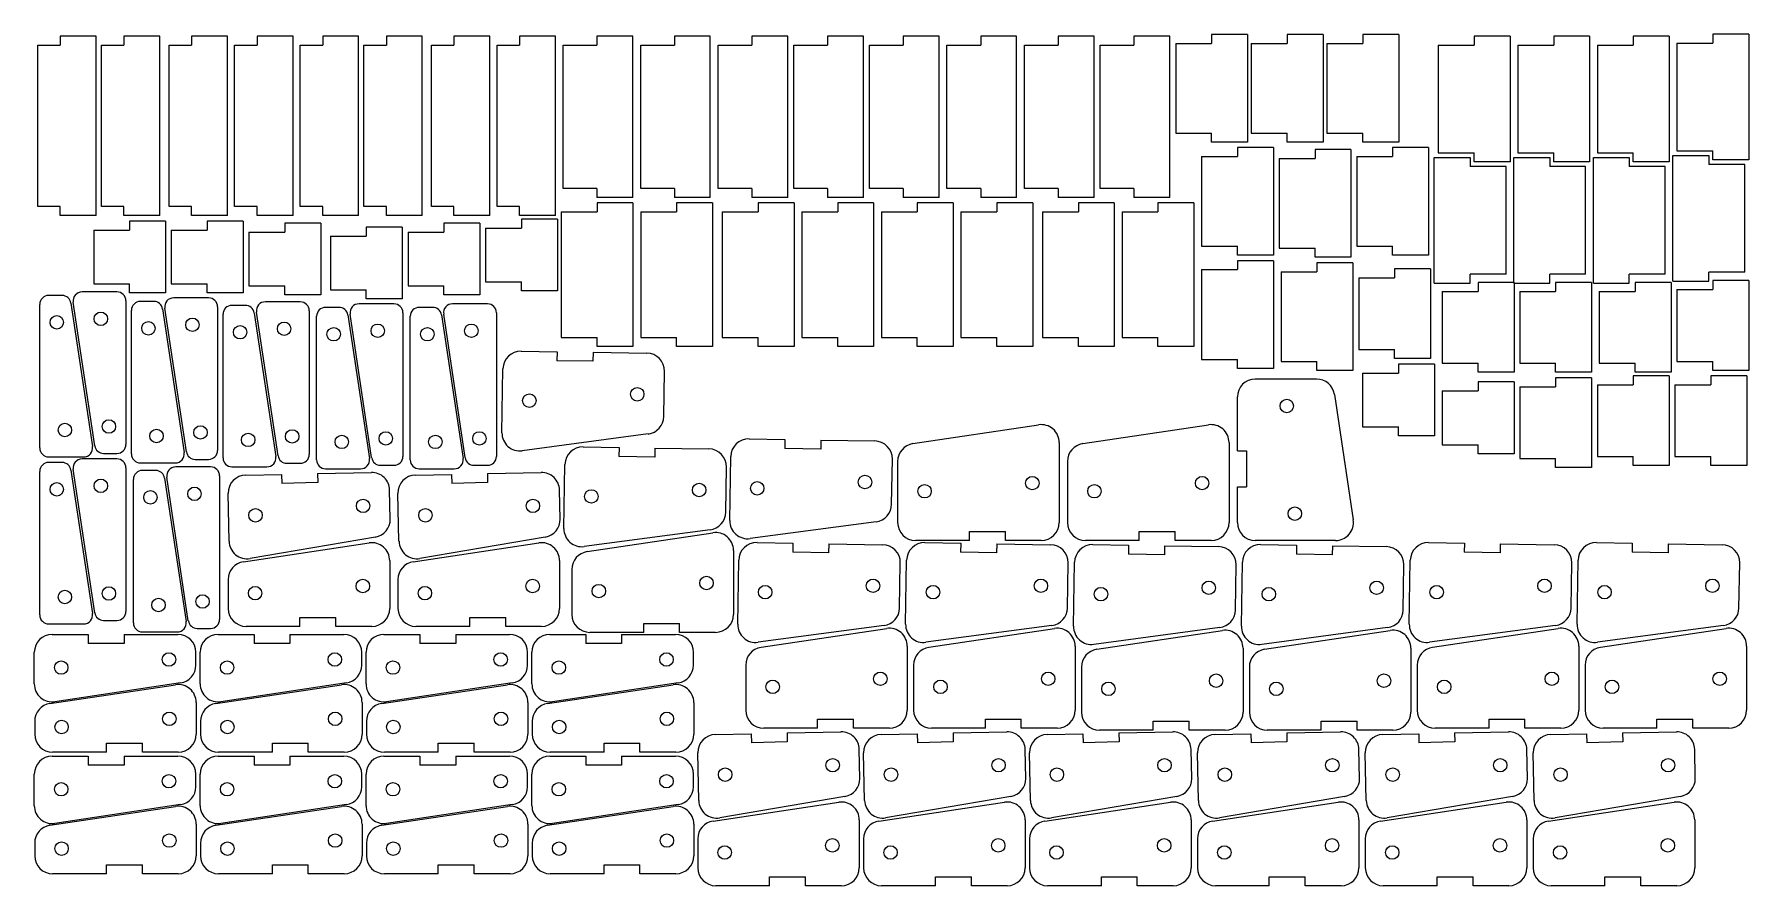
# Model space of a CAD drawing. Header units: inches. Extents: x 0.1 to 23.9, y 0.1 to 11.9.
import ezdxf

# ---------------------------------------------------------------- set-up
doc = ezdxf.new("R2010")
doc.units = ezdxf.units.IN
doc.header["$MEASUREMENT"] = 0

msp = doc.modelspace()

# ---------------------------------------------------------------- linework, layer by layer
at = {"color": 7, "linetype": 'Continuous', "lineweight": 15}
for p, q in [((0.12, 11.781), (0.433, 11.781)), ((0.12, 9.531), (0.12, 11.781)), ((0.933, 11.906), (0.433, 11.906)), ((0.433, 11.906), (0.433, 11.781)), ((0.933, 9.406), (0.933, 11.906)), ((1.006, 11.781), (1.319, 11.781)), ((1.006, 9.531), (1.006, 11.781)), ((1.819, 11.906), (1.319, 11.906)), ((1.319, 11.906), (1.319, 11.781)), ((1.819, 9.406), (1.819, 11.906)), ((1.948, 11.781), (2.261, 11.781)), ((1.948, 9.531), (1.948, 11.781)), ((2.761, 11.906), (2.261, 11.906)), ((2.261, 11.906), (2.261, 11.781)), ((2.761, 9.406), (2.761, 11.906)), ((2.862, 11.781), (3.175, 11.781)), ((2.862, 9.531), (2.862, 11.781)), ((3.675, 11.906), (3.175, 11.906)), ((3.175, 11.906), (3.175, 11.781)), ((3.675, 9.406), (3.675, 11.906)), ((3.776, 11.781), (4.089, 11.781)), ((3.776, 9.531), (3.776, 11.781)), ((4.589, 11.906), (4.089, 11.906)), ((4.089, 11.906), (4.089, 11.781)), ((4.589, 9.406), (4.589, 11.906)), ((4.663, 11.781), (4.975, 11.781)), ((4.663, 9.531), (4.663, 11.781)), ((5.475, 11.906), (4.975, 11.906)), ((4.975, 11.906), (4.975, 11.781)), ((5.475, 9.406), (5.475, 11.906)), ((5.604, 11.781), (5.917, 11.781)), ((5.604, 9.531), (5.604, 11.781)), ((6.417, 11.906), (5.917, 11.906)), ((5.917, 11.906), (5.917, 11.781)), ((6.417, 9.406), (6.417, 11.906)), ((6.519, 11.781), (6.831, 11.781)), ((6.519, 9.531), (6.519, 11.781)), ((7.331, 11.906), (6.831, 11.906)), ((6.831, 11.906), (6.831, 11.781)), ((7.331, 9.406), (7.331, 11.906)), ((7.437, 11.782), (7.906, 11.782)), ((7.437, 9.782), (7.437, 11.782)), ((8.406, 11.907), (7.906, 11.907)), ((7.906, 11.907), (7.906, 11.782)), ((8.406, 9.657), (8.406, 11.907)), ((8.517, 11.782), (8.986, 11.782)), ((8.517, 9.782), (8.517, 11.782)), ((9.486, 11.907), (8.986, 11.907)), ((8.986, 11.907), (8.986, 11.782)), ((9.486, 9.657), (9.486, 11.907)), ((9.598, 11.782), (10.066, 11.782)), ((9.598, 9.782), (9.598, 11.782)), ((10.566, 11.907), (10.066, 11.907)), ((10.066, 11.907), (10.066, 11.782)), ((10.566, 9.657), (10.566, 11.907)), ((10.65, 11.782), (11.119, 11.782)), ((10.65, 9.782), (10.65, 11.782)), ((11.619, 11.907), (11.119, 11.907)), ((11.119, 11.907), (11.119, 11.782)), ((11.619, 9.657), (11.619, 11.907)), ((11.703, 11.782), (12.172, 11.782)), ((11.703, 9.782), (11.703, 11.782)), ((12.672, 11.907), (12.172, 11.907)), ((12.172, 11.907), (12.172, 11.782)), ((12.672, 9.657), (12.672, 11.907)), ((12.783, 11.782), (13.252, 11.782)), ((12.783, 9.782), (12.783, 11.782)), ((13.752, 11.907), (13.252, 11.907)), ((13.252, 11.907), (13.252, 11.782)), ((13.752, 9.657), (13.752, 11.907)), ((13.863, 11.782), (14.332, 11.782)), ((13.863, 9.782), (13.863, 11.782)), ((14.832, 11.907), (14.332, 11.907)), ((14.332, 11.907), (14.332, 11.782)), ((14.832, 9.657), (14.832, 11.907)), ((14.916, 11.782), (15.385, 11.782)), ((14.916, 9.782), (14.916, 11.782)), ((15.885, 11.907), (15.385, 11.907)), ((15.385, 11.907), (15.385, 11.782)), ((15.885, 9.657), (15.885, 11.907)), ((15.968, 11.806), (16.468, 11.806)), ((15.968, 11.806), (15.968, 10.556)), ((16.968, 11.931), (16.468, 11.931)), ((16.468, 11.931), (16.468, 11.806)), ((16.968, 11.931), (16.968, 10.431)), ((17.021, 11.806), (17.521, 11.806)), ((17.021, 11.806), (17.021, 10.556)), ((18.021, 11.931), (17.521, 11.931)), ((17.521, 11.931), (17.521, 11.806)), ((18.021, 11.931), (18.021, 10.431)), ((18.074, 11.806), (18.574, 11.806)), ((18.074, 11.806), (18.074, 10.556)), ((19.074, 11.931), (18.574, 11.931)), ((18.574, 11.931), (18.574, 11.806)), ((19.074, 11.931), (19.074, 10.431)), ((19.625, 11.78), (20.125, 11.78)), ((19.625, 11.78), (19.625, 10.28)), ((20.625, 11.905), (20.125, 11.905)), ((20.125, 11.905), (20.125, 11.78)), ((20.625, 11.905), (20.625, 10.155)), ((20.733, 11.78), (21.233, 11.78)), ((20.733, 11.78), (20.733, 10.28)), ((21.733, 11.905), (21.233, 11.905)), ((21.233, 11.905), (21.233, 11.78)), ((21.733, 11.905), (21.733, 10.155)), ((21.841, 11.78), (22.341, 11.78)), ((21.841, 11.78), (21.841, 10.28)), ((22.841, 11.905), (22.341, 11.905)), ((22.341, 11.905), (22.341, 11.78)), ((22.841, 11.905), (22.841, 10.155)), ((22.949, 11.807), (23.449, 11.807)), ((22.949, 11.807), (22.949, 10.307)), ((23.949, 11.932), (23.449, 11.932)), ((23.449, 11.932), (23.449, 11.807)), ((23.949, 11.932), (23.949, 10.182)), ((15.968, 10.556), (16.468, 10.556)), ((16.468, 10.431), (16.468, 10.556)), ((17.021, 10.556), (17.521, 10.556)), ((17.521, 10.431), (17.521, 10.556)), ((18.074, 10.556), (18.574, 10.556)), ((18.574, 10.431), (18.574, 10.556)), ((16.968, 10.431), (16.468, 10.431)), ((17.329, 10.355), (16.829, 10.355)), ((16.829, 10.355), (16.829, 10.23)), ((17.329, 10.355), (17.329, 8.855)), ((18.021, 10.431), (17.521, 10.431)), ((18.409, 10.327), (17.909, 10.327)), ((17.909, 10.327), (17.909, 10.202)), ((18.409, 10.327), (18.409, 8.827)), ((19.074, 10.431), (18.574, 10.431)), ((19.489, 10.355), (18.989, 10.355)), ((18.989, 10.355), (18.989, 10.23)), ((19.489, 10.355), (19.489, 8.855)), ((19.625, 10.28), (20.125, 10.28)), ((20.125, 10.155), (20.125, 10.28)), ((20.733, 10.28), (21.233, 10.28)), ((21.233, 10.155), (21.233, 10.28)), ((21.841, 10.28), (22.341, 10.28)), ((22.341, 10.155), (22.341, 10.28)), ((22.949, 10.307), (23.449, 10.307)), ((23.449, 10.182), (23.449, 10.307)), ((16.329, 10.23), (16.829, 10.23)), ((16.329, 10.23), (16.329, 8.98)), ((17.409, 10.202), (17.909, 10.202)), ((17.409, 10.202), (17.409, 8.952)), ((18.489, 10.23), (18.989, 10.23)), ((18.489, 10.23), (18.489, 8.98)), ((19.569, 10.217), (20.069, 10.217)), ((19.569, 8.467), (19.569, 10.217)), ((20.069, 10.217), (20.069, 10.092)), ((20.569, 10.092), (20.069, 10.092)), ((20.625, 10.155), (20.125, 10.155)), ((20.569, 8.592), (20.569, 10.092)), ((20.677, 10.217), (21.177, 10.217)), ((20.677, 8.467), (20.677, 10.217)), ((21.177, 10.217), (21.177, 10.092)), ((21.677, 10.092), (21.177, 10.092)), ((21.733, 10.155), (21.233, 10.155)), ((21.677, 8.592), (21.677, 10.092)), ((21.785, 10.217), (22.285, 10.217)), ((21.785, 8.467), (21.785, 10.217)), ((22.285, 10.217), (22.285, 10.092)), ((22.785, 10.092), (22.285, 10.092)), ((22.841, 10.155), (22.341, 10.155)), ((22.785, 8.592), (22.785, 10.092)), ((22.893, 10.245), (23.393, 10.245)), ((22.893, 8.495), (22.893, 10.245)), ((23.393, 10.245), (23.393, 10.12)), ((23.893, 10.12), (23.393, 10.12)), ((23.949, 10.182), (23.449, 10.182)), ((23.893, 8.62), (23.893, 10.12)), ((7.906, 9.782), (7.437, 9.782)), ((7.906, 9.782), (7.906, 9.657)), ((8.406, 9.657), (7.906, 9.657)), ((8.409, 9.582), (7.909, 9.582)), ((7.909, 9.582), (7.909, 9.457)), ((8.409, 9.582), (8.409, 7.582)), ((8.986, 9.782), (8.517, 9.782)), ((8.986, 9.782), (8.986, 9.657)), ((9.486, 9.657), (8.986, 9.657)), ((9.517, 9.582), (9.017, 9.582)), ((9.017, 9.582), (9.017, 9.457)), ((9.517, 9.582), (9.517, 7.582)), ((10.066, 9.782), (9.598, 9.782)), ((10.066, 9.782), (10.066, 9.657)), ((10.566, 9.657), (10.066, 9.657)), ((10.653, 9.582), (10.153, 9.582)), ((10.153, 9.582), (10.153, 9.457)), ((11.119, 9.782), (10.65, 9.782)), ((10.653, 9.582), (10.653, 7.582)), ((11.119, 9.782), (11.119, 9.657)), ((11.619, 9.657), (11.119, 9.657)), ((11.761, 9.582), (11.261, 9.582)), ((11.261, 9.582), (11.261, 9.457)), ((12.172, 9.782), (11.703, 9.782)), ((11.761, 9.582), (11.761, 7.582)), ((12.172, 9.782), (12.172, 9.657)), ((12.672, 9.657), (12.172, 9.657)), ((12.869, 9.582), (12.369, 9.582)), ((12.369, 9.582), (12.369, 9.457)), ((13.252, 9.782), (12.783, 9.782)), ((12.869, 9.582), (12.869, 7.582)), ((13.252, 9.782), (13.252, 9.657)), ((13.752, 9.657), (13.252, 9.657)), ((13.977, 9.582), (13.477, 9.582)), ((13.477, 9.582), (13.477, 9.457)), ((14.332, 9.782), (13.863, 9.782)), ((13.977, 9.582), (13.977, 7.582)), ((14.332, 9.782), (14.332, 9.657)), ((14.832, 9.657), (14.332, 9.657)), ((15.113, 9.582), (14.613, 9.582)), ((14.613, 9.582), (14.613, 9.457)), ((15.385, 9.782), (14.916, 9.782)), ((15.113, 9.582), (15.113, 7.582)), ((15.385, 9.782), (15.385, 9.657)), ((15.885, 9.657), (15.385, 9.657)), ((16.221, 9.582), (15.721, 9.582)), ((15.721, 9.582), (15.721, 9.457)), ((16.221, 9.582), (16.221, 7.582)), ((0.433, 9.531), (0.12, 9.531)), ((0.433, 9.406), (0.433, 9.531)), ((0.933, 9.406), (0.433, 9.406)), ((1.319, 9.531), (1.006, 9.531)), ((1.319, 9.406), (1.319, 9.531)), ((1.819, 9.406), (1.319, 9.406)), ((1.9, 9.329), (1.4, 9.329)), ((1.4, 9.329), (1.4, 9.204)), ((1.9, 9.329), (1.9, 8.329)), ((2.261, 9.531), (1.948, 9.531)), ((2.261, 9.406), (2.261, 9.531)), ((2.761, 9.406), (2.261, 9.406)), ((2.98, 9.329), (2.48, 9.329)), ((2.48, 9.329), (2.48, 9.204)), ((3.175, 9.531), (2.862, 9.531)), ((2.98, 9.329), (2.98, 8.329)), ((3.175, 9.406), (3.175, 9.531)), ((3.675, 9.406), (3.175, 9.406)), ((4.089, 9.531), (3.776, 9.531)), ((4.089, 9.406), (4.089, 9.531)), ((4.589, 9.406), (4.089, 9.406)), ((4.975, 9.531), (4.663, 9.531)), ((4.975, 9.406), (4.975, 9.531)), ((5.475, 9.406), (4.975, 9.406)), ((5.917, 9.531), (5.604, 9.531)), ((5.917, 9.406), (5.917, 9.531)), ((6.417, 9.406), (5.917, 9.406)), ((6.831, 9.531), (6.519, 9.531)), ((6.831, 9.406), (6.831, 9.531)), ((7.331, 9.406), (6.831, 9.406)), ((7.357, 9.357), (6.857, 9.357)), ((6.857, 9.357), (6.857, 9.232)), ((7.357, 9.357), (7.357, 8.357)), ((7.409, 9.457), (7.909, 9.457)), ((7.409, 9.457), (7.409, 7.707)), ((8.517, 9.457), (9.017, 9.457)), ((8.517, 9.457), (8.517, 7.707)), ((9.653, 9.457), (10.153, 9.457)), ((9.653, 9.457), (9.653, 7.707)), ((10.761, 9.457), (11.261, 9.457)), ((10.761, 9.457), (10.761, 7.707)), ((11.869, 9.457), (12.369, 9.457)), ((11.869, 9.457), (11.869, 7.707)), ((12.977, 9.457), (13.477, 9.457)), ((12.977, 9.457), (12.977, 7.707)), ((14.113, 9.457), (14.613, 9.457)), ((14.113, 9.457), (14.113, 7.707)), ((15.221, 9.457), (15.721, 9.457)), ((15.221, 9.457), (15.221, 7.707)), ((0.9, 9.204), (1.4, 9.204)), ((0.9, 9.204), (0.9, 8.454)), ((1.98, 9.204), (2.48, 9.204)), ((1.98, 9.204), (1.98, 8.454)), ((3.061, 9.176), (3.561, 9.176)), ((3.061, 9.176), (3.061, 8.426)), ((4.061, 9.301), (3.561, 9.301)), ((3.561, 9.301), (3.561, 9.176)), ((4.061, 9.301), (4.061, 8.301)), ((4.196, 9.121), (4.696, 9.121)), ((4.196, 9.121), (4.196, 8.371)), ((5.196, 9.246), (4.696, 9.246)), ((4.696, 9.246), (4.696, 9.121)), ((5.196, 9.246), (5.196, 8.246)), ((5.277, 9.176), (5.777, 9.176)), ((5.277, 9.176), (5.277, 8.426)), ((6.277, 9.301), (5.777, 9.301)), ((5.777, 9.301), (5.777, 9.176)), ((6.277, 9.301), (6.277, 8.301)), ((6.357, 9.232), (6.857, 9.232)), ((6.357, 9.232), (6.357, 8.482)), ((16.329, 8.98), (16.829, 8.98)), ((16.829, 8.855), (16.829, 8.98)), ((17.329, 8.855), (16.829, 8.855)), ((17.409, 8.952), (17.909, 8.952)), ((17.909, 8.827), (17.909, 8.952)), ((18.489, 8.98), (18.989, 8.98)), ((18.989, 8.855), (18.989, 8.98)), ((19.489, 8.855), (18.989, 8.855)), ((16.329, 8.653), (16.829, 8.653)), ((16.329, 8.653), (16.329, 7.403)), ((17.329, 8.778), (16.829, 8.778)), ((16.829, 8.778), (16.829, 8.653)), ((17.329, 8.778), (17.329, 7.278)), ((17.436, 8.625), (17.936, 8.625)), ((17.436, 8.625), (17.436, 7.375)), ((18.409, 8.827), (17.909, 8.827)), ((18.436, 8.75), (17.936, 8.75)), ((17.936, 8.75), (17.936, 8.625)), ((18.436, 8.75), (18.436, 7.25)), ((19.517, 8.666), (19.017, 8.666)), ((19.017, 8.666), (19.017, 8.541)), ((19.517, 8.666), (19.517, 7.416)), ((23.393, 8.495), (23.393, 8.62)), ((23.893, 8.62), (23.393, 8.62)), ((0.9, 8.454), (1.4, 8.454)), ((1.4, 8.329), (1.4, 8.454)), ((1.98, 8.454), (2.48, 8.454)), ((2.48, 8.329), (2.48, 8.454)), ((3.061, 8.426), (3.561, 8.426)), ((3.561, 8.301), (3.561, 8.426)), ((4.196, 8.371), (4.696, 8.371)), ((4.696, 8.246), (4.696, 8.371)), ((5.277, 8.426), (5.777, 8.426)), ((5.777, 8.301), (5.777, 8.426)), ((6.357, 8.482), (6.857, 8.482)), ((6.857, 8.357), (6.857, 8.482)), ((18.517, 8.541), (19.017, 8.541)), ((18.517, 8.541), (18.517, 7.541)), ((19.569, 8.467), (20.069, 8.467)), ((20.069, 8.467), (20.069, 8.592)), ((20.569, 8.592), (20.069, 8.592)), ((20.68, 8.473), (20.18, 8.473)), ((20.18, 8.473), (20.18, 8.348)), ((20.677, 8.467), (21.177, 8.467)), ((20.68, 8.473), (20.68, 7.223)), ((21.177, 8.467), (21.177, 8.592)), ((21.677, 8.592), (21.177, 8.592)), ((21.76, 8.473), (21.26, 8.473)), ((21.26, 8.473), (21.26, 8.348)), ((21.76, 8.473), (21.76, 7.223)), ((21.785, 8.467), (22.285, 8.467)), ((22.285, 8.467), (22.285, 8.592)), ((22.785, 8.592), (22.285, 8.592)), ((22.868, 8.473), (22.368, 8.473)), ((22.368, 8.473), (22.368, 8.348)), ((22.868, 8.473), (22.868, 7.223)), ((22.893, 8.495), (23.393, 8.495)), ((22.949, 8.375), (23.449, 8.375)), ((22.949, 8.375), (22.949, 7.375)), ((23.949, 8.5), (23.449, 8.5)), ((23.449, 8.5), (23.449, 8.375)), ((23.949, 8.5), (23.949, 7.25)), ((0.148, 6.169), (0.148, 8.169)), ((0.459, 8.294), (0.273, 8.294)), ((0.582, 8.188), (0.882, 6.188)), ((0.914, 6.2), (0.614, 8.2)), ((1.223, 8.343), (0.737, 8.343)), ((1.348, 8.218), (1.348, 6.218)), ((1.9, 8.329), (1.4, 8.329)), ((1.735, 8.211), (1.549, 8.211)), ((2.499, 8.26), (2.013, 8.26)), ((2.98, 8.329), (2.48, 8.329)), ((2.624, 8.135), (2.624, 6.135)), ((3.011, 8.156), (2.825, 8.156)), ((3.776, 8.205), (3.29, 8.205)), ((4.061, 8.301), (3.561, 8.301)), ((4.315, 8.128), (4.129, 8.128)), ((5.08, 8.177), (4.594, 8.177)), ((5.196, 8.246), (4.696, 8.246)), ((5.619, 8.128), (5.433, 8.128)), ((6.277, 8.301), (5.777, 8.301)), ((6.384, 8.177), (5.897, 8.177)), ((7.357, 8.357), (6.857, 8.357)), ((19.68, 8.348), (20.18, 8.348)), ((19.68, 8.348), (19.68, 7.348)), ((20.76, 8.348), (21.26, 8.348)), ((20.76, 8.348), (20.76, 7.348)), ((21.868, 8.348), (22.368, 8.348)), ((21.868, 8.348), (21.868, 7.348)), ((1.424, 6.086), (1.424, 8.086)), ((1.859, 8.105), (2.159, 6.105)), ((2.19, 6.117), (1.89, 8.117)), ((2.7, 6.031), (2.7, 8.031)), ((3.135, 8.049), (3.435, 6.049)), ((3.466, 6.061), (3.166, 8.061)), ((3.901, 8.08), (3.901, 6.08)), ((4.004, 6.003), (4.004, 8.003)), ((4.439, 8.022), (4.739, 6.022)), ((4.77, 6.034), (4.47, 8.034)), ((5.205, 8.052), (5.205, 6.052)), ((5.308, 6.003), (5.308, 8.003)), ((5.743, 8.022), (6.043, 6.022)), ((6.074, 6.034), (5.774, 8.034)), ((6.509, 8.052), (6.509, 6.052)), ((7.409, 7.707), (7.909, 7.707)), ((7.909, 7.582), (7.909, 7.707)), ((8.517, 7.707), (9.017, 7.707)), ((9.017, 7.582), (9.017, 7.707)), ((9.653, 7.707), (10.153, 7.707)), ((10.153, 7.582), (10.153, 7.707)), ((10.761, 7.707), (11.261, 7.707)), ((11.261, 7.582), (11.261, 7.707)), ((11.869, 7.707), (12.369, 7.707)), ((12.369, 7.582), (12.369, 7.707)), ((12.977, 7.707), (13.477, 7.707)), ((13.477, 7.582), (13.477, 7.707)), ((14.113, 7.707), (14.613, 7.707)), ((14.613, 7.582), (14.613, 7.707)), ((15.221, 7.707), (15.721, 7.707)), ((15.721, 7.582), (15.721, 7.707)), ((6.853, 7.518), (7.353, 7.51)), ((7.353, 7.51), (7.351, 7.385)), ((7.853, 7.502), (7.851, 7.377)), ((7.853, 7.502), (8.603, 7.49)), ((8.409, 7.582), (7.909, 7.582)), ((9.517, 7.582), (9.017, 7.582)), ((10.653, 7.582), (10.153, 7.582)), ((11.761, 7.582), (11.261, 7.582)), ((12.869, 7.582), (12.369, 7.582)), ((13.977, 7.582), (13.477, 7.582)), ((15.113, 7.582), (14.613, 7.582)), ((16.221, 7.582), (15.721, 7.582)), ((16.329, 7.403), (16.829, 7.403)), ((16.829, 7.278), (16.829, 7.403)), ((18.517, 7.541), (19.017, 7.541)), ((19.017, 7.416), (19.017, 7.541)), ((19.517, 7.416), (19.017, 7.416)), ((6.585, 6.381), (6.599, 7.272)), ((7.851, 7.377), (7.351, 7.385)), ((8.839, 6.607), (8.849, 7.236)), ((17.329, 7.278), (16.829, 7.278)), ((17.436, 7.375), (17.936, 7.375)), ((17.936, 7.25), (17.936, 7.375)), ((18.436, 7.25), (17.936, 7.25)), ((18.572, 7.213), (19.072, 7.213)), ((18.572, 7.213), (18.572, 6.463)), ((19.572, 7.338), (19.072, 7.338)), ((19.072, 7.338), (19.072, 7.213)), ((19.572, 7.338), (19.572, 6.338)), ((19.68, 7.348), (20.18, 7.348)), ((20.18, 7.223), (20.18, 7.348)), ((20.68, 7.223), (20.18, 7.223)), ((20.76, 7.348), (21.26, 7.348)), ((21.26, 7.223), (21.26, 7.348)), ((21.76, 7.223), (21.26, 7.223)), ((21.868, 7.348), (22.368, 7.348)), ((22.841, 7.173), (22.341, 7.173)), ((22.341, 7.173), (22.341, 7.048)), ((22.368, 7.223), (22.368, 7.348)), ((22.868, 7.223), (22.368, 7.223)), ((22.841, 7.173), (22.841, 5.923)), ((22.949, 7.375), (23.449, 7.375)), ((23.921, 7.173), (23.421, 7.173)), ((23.421, 7.173), (23.421, 7.048)), ((23.449, 7.25), (23.449, 7.375)), ((23.949, 7.25), (23.449, 7.25)), ((23.921, 7.173), (23.921, 5.923)), ((17.931, 7.129), (17.077, 7.129)), ((19.68, 6.964), (20.18, 6.964)), ((19.68, 6.964), (19.68, 6.214)), ((20.68, 7.089), (20.18, 7.089)), ((20.18, 7.089), (20.18, 6.964)), ((20.68, 7.089), (20.68, 6.089)), ((20.76, 7.02), (21.26, 7.02)), ((20.76, 7.02), (20.76, 6.02)), ((21.76, 7.145), (21.26, 7.145)), ((21.26, 7.145), (21.26, 7.02)), ((21.76, 7.145), (21.76, 5.895)), ((21.841, 7.048), (22.341, 7.048)), ((21.841, 7.048), (21.841, 6.048)), ((22.921, 7.048), (23.421, 7.048)), ((22.921, 7.048), (22.921, 6.048)), ((16.827, 6.129), (16.827, 6.879)), ((18.178, 6.916), (18.44, 5.166)), ((12.309, 6.229), (14.059, 6.492)), ((14.674, 6.229), (16.424, 6.492)), ((18.572, 6.463), (19.072, 6.463)), ((19.072, 6.338), (19.072, 6.463)), ((8.622, 6.364), (6.868, 6.129)), ((10.026, 6.295), (10.526, 6.287)), ((10.526, 6.287), (10.524, 6.162)), ((11.026, 6.279), (11.024, 6.154)), ((11.026, 6.279), (11.776, 6.267)), ((14.346, 6.244), (14.346, 5.129)), ((16.711, 6.244), (16.711, 5.129)), ((19.572, 6.338), (19.072, 6.338)), ((19.68, 6.214), (20.18, 6.214)), ((20.18, 6.089), (20.18, 6.214)), ((0.273, 6.044), (0.759, 6.044)), ((1.223, 6.016), (0.737, 6.016)), ((1.037, 6.093), (1.223, 6.093)), ((2.313, 6.01), (2.499, 6.01)), ((7.716, 6.184), (8.216, 6.176)), ((8.216, 6.176), (8.214, 6.051)), ((8.714, 6.043), (8.214, 6.051)), ((8.716, 6.168), (8.714, 6.043)), ((8.716, 6.168), (9.466, 6.156)), ((9.758, 5.158), (9.772, 6.049)), ((11.024, 6.154), (10.524, 6.162)), ((12.012, 5.384), (12.022, 6.013)), ((12.096, 5.982), (12.096, 5.129)), ((14.461, 5.982), (14.461, 5.129)), ((16.827, 6.129), (16.952, 6.129)), ((16.952, 6.129), (16.952, 5.629)), ((20.68, 6.089), (20.18, 6.089)), ((20.76, 6.02), (21.26, 6.02)), ((21.26, 5.895), (21.26, 6.02)), ((21.841, 6.048), (22.341, 6.048)), ((22.341, 5.923), (22.341, 6.048)), ((22.921, 6.048), (23.421, 6.048)), ((23.421, 5.923), (23.421, 6.048)), ((0.148, 3.842), (0.148, 5.842)), ((0.459, 5.967), (0.273, 5.967)), ((0.582, 5.861), (0.882, 3.861)), ((0.914, 3.873), (0.614, 5.873)), ((1.348, 5.891), (1.348, 3.891)), ((1.452, 3.731), (1.452, 5.731)), ((1.549, 5.961), (2.035, 5.961)), ((1.763, 5.856), (1.577, 5.856)), ((1.886, 5.75), (2.186, 3.75)), ((2.217, 3.762), (1.917, 5.762)), ((2.527, 5.905), (2.041, 5.905)), ((2.652, 5.78), (2.652, 3.78)), ((2.825, 5.906), (3.311, 5.906)), ((3.016, 5.791), (3.516, 5.801)), ((3.516, 5.801), (3.519, 5.676)), ((3.59, 5.955), (3.776, 5.955)), ((4.016, 5.811), (4.766, 5.827)), ((4.016, 5.811), (4.019, 5.686)), ((4.129, 5.878), (4.615, 5.878)), ((4.894, 5.927), (5.08, 5.927)), ((5.382, 5.791), (5.882, 5.801)), ((5.433, 5.878), (5.919, 5.878)), ((5.882, 5.801), (5.885, 5.676)), ((6.197, 5.927), (6.384, 5.927)), ((6.382, 5.811), (7.132, 5.827)), ((6.382, 5.811), (6.384, 5.686)), ((7.447, 5.047), (7.462, 5.938)), ((9.701, 5.273), (9.712, 5.902)), ((21.76, 5.895), (21.26, 5.895)), ((22.841, 5.923), (22.341, 5.923)), ((23.921, 5.923), (23.421, 5.923)), ((2.785, 4.87), (2.772, 5.535)), ((4.019, 5.686), (3.519, 5.676)), ((5.029, 5.179), (5.021, 5.582)), ((5.151, 4.87), (5.137, 5.535)), ((6.384, 5.686), (5.885, 5.676)), ((7.395, 5.179), (7.387, 5.582)), ((16.827, 5.629), (16.952, 5.629)), ((16.827, 5.129), (16.827, 5.629)), ((9.485, 5.029), (7.731, 4.795)), ((11.795, 5.141), (10.041, 4.906)), ((2.984, 4.584), (4.734, 4.847)), ((4.822, 4.927), (3.078, 4.628)), ((5.35, 4.584), (7.1, 4.847)), ((7.187, 4.927), (5.443, 4.628)), ((7.772, 4.726), (9.522, 4.988)), ((10.137, 4.85), (10.637, 4.842)), ((10.637, 4.842), (10.635, 4.717)), ((11.137, 4.834), (11.135, 4.709)), ((11.137, 4.834), (11.887, 4.821)), ((13.096, 4.879), (12.346, 4.879)), ((12.475, 4.85), (12.975, 4.842)), ((12.975, 4.842), (12.973, 4.717)), ((13.096, 4.879), (13.096, 5.004)), ((13.096, 5.004), (13.596, 5.004)), ((13.475, 4.834), (13.473, 4.709)), ((13.475, 4.834), (14.225, 4.821)), ((13.596, 4.879), (13.596, 5.004)), ((14.096, 4.879), (13.596, 4.879)), ((15.461, 4.879), (14.711, 4.879)), ((14.813, 4.822), (15.313, 4.814)), ((15.313, 4.814), (15.311, 4.689)), ((15.461, 4.879), (15.461, 5.004)), ((15.461, 5.004), (15.961, 5.004)), ((15.813, 4.806), (15.811, 4.681)), ((15.813, 4.806), (16.563, 4.794)), ((15.961, 4.879), (15.961, 5.004)), ((16.461, 4.879), (15.961, 4.879)), ((18.193, 4.879), (17.077, 4.879)), ((17.151, 4.822), (17.651, 4.814)), ((17.651, 4.814), (17.649, 4.689)), ((18.151, 4.806), (18.149, 4.681)), ((18.151, 4.806), (18.901, 4.794)), ((19.489, 4.85), (19.989, 4.842)), ((19.989, 4.842), (19.987, 4.717)), ((20.489, 4.834), (20.487, 4.709)), ((20.489, 4.834), (21.239, 4.821)), ((21.827, 4.85), (22.327, 4.842)), ((22.327, 4.842), (22.325, 4.717)), ((22.827, 4.834), (22.825, 4.709)), ((22.827, 4.834), (23.577, 4.821)), ((5.022, 4.599), (5.022, 3.933)), ((7.387, 4.599), (7.387, 3.933)), ((9.809, 4.741), (9.809, 3.85)), ((9.869, 3.713), (9.883, 4.604)), ((11.135, 4.709), (10.635, 4.717)), ((12.123, 3.939), (12.133, 4.567)), ((12.207, 3.713), (12.221, 4.604)), ((13.473, 4.709), (12.973, 4.717)), ((14.461, 3.939), (14.471, 4.567)), ((14.545, 3.685), (14.559, 4.576)), ((15.811, 4.681), (15.311, 4.689)), ((16.799, 3.911), (16.809, 4.54)), ((16.883, 3.685), (16.897, 4.576)), ((18.149, 4.681), (17.649, 4.689)), ((19.137, 3.911), (19.147, 4.54)), ((19.221, 3.713), (19.235, 4.604)), ((20.487, 4.709), (19.987, 4.717)), ((21.475, 3.939), (21.485, 4.567)), ((21.559, 3.713), (21.573, 4.604)), ((22.825, 4.709), (22.325, 4.717)), ((23.813, 3.939), (23.823, 4.567)), ((2.772, 4.337), (2.772, 3.933)), ((5.137, 4.337), (5.137, 3.933)), ((7.559, 4.478), (7.559, 3.85)), ((0.273, 3.717), (0.759, 3.717)), ((1.037, 3.766), (1.223, 3.766)), ((1.577, 3.606), (2.063, 3.606)), ((2.341, 3.655), (2.527, 3.655)), ((3.772, 3.683), (3.022, 3.683)), ((3.772, 3.683), (3.772, 3.808)), ((3.772, 3.808), (4.272, 3.808)), ((4.272, 3.683), (4.272, 3.808)), ((4.772, 3.683), (4.272, 3.683)), ((6.137, 3.683), (5.387, 3.683)), ((6.137, 3.683), (6.137, 3.808)), ((6.137, 3.808), (6.637, 3.808)), ((6.637, 3.683), (6.637, 3.808)), ((7.137, 3.683), (6.637, 3.683)), ((8.559, 3.6), (7.809, 3.6)), ((8.559, 3.6), (8.559, 3.725)), ((8.559, 3.725), (9.059, 3.725)), ((9.059, 3.6), (9.059, 3.725)), ((9.559, 3.6), (9.059, 3.6)), ((11.906, 3.695), (10.152, 3.461)), ((10.193, 3.392), (11.943, 3.654)), ((14.244, 3.695), (12.49, 3.461)), ((12.531, 3.392), (14.281, 3.654)), ((16.582, 3.668), (14.828, 3.433)), ((14.869, 3.364), (16.619, 3.626)), ((18.92, 3.668), (17.166, 3.433)), ((17.207, 3.364), (18.957, 3.626)), ((21.258, 3.695), (19.504, 3.461)), ((19.545, 3.392), (21.295, 3.654)), ((23.596, 3.695), (21.842, 3.461)), ((21.883, 3.392), (23.633, 3.654)), ((0.322, 3.572), (0.822, 3.572)), ((0.822, 3.572), (0.822, 3.447)), ((1.322, 3.447), (0.822, 3.447)), ((1.322, 3.572), (2.072, 3.572)), ((1.322, 3.572), (1.322, 3.447)), ((2.632, 3.572), (3.132, 3.572)), ((3.132, 3.572), (3.132, 3.447)), ((3.632, 3.447), (3.132, 3.447)), ((3.632, 3.572), (4.382, 3.572)), ((3.632, 3.572), (3.632, 3.447)), ((4.942, 3.572), (5.442, 3.572)), ((5.442, 3.572), (5.442, 3.447)), ((5.942, 3.447), (5.442, 3.447)), ((5.942, 3.572), (6.692, 3.572)), ((5.942, 3.572), (5.942, 3.447)), ((7.252, 3.572), (7.752, 3.572)), ((7.752, 3.572), (7.752, 3.447)), ((8.252, 3.447), (7.752, 3.447)), ((8.252, 3.572), (9.002, 3.572)), ((8.252, 3.572), (8.252, 3.447)), ((12.23, 3.407), (12.23, 2.516)), ((14.568, 3.407), (14.568, 2.516)), ((16.906, 3.379), (16.906, 2.488)), ((19.244, 3.379), (19.244, 2.488)), ((21.582, 3.407), (21.582, 2.516)), ((23.92, 3.407), (23.92, 2.516)), ((0.072, 2.881), (0.072, 3.322)), ((2.322, 3.143), (2.322, 3.322)), ((2.382, 2.881), (2.382, 3.322)), ((4.632, 3.143), (4.632, 3.322)), ((4.692, 2.881), (4.692, 3.322)), ((6.942, 3.143), (6.942, 3.322)), ((7.002, 2.881), (7.002, 3.322)), ((9.252, 3.143), (9.252, 3.322)), ((9.98, 3.144), (9.98, 2.516)), ((12.318, 3.144), (12.318, 2.516)), ((14.656, 3.117), (14.656, 2.488)), ((16.994, 3.117), (16.994, 2.488)), ((19.332, 3.144), (19.332, 2.516)), ((21.67, 3.144), (21.67, 2.516)), ((0.29, 2.608), (2.04, 2.871)), ((2.109, 2.896), (0.359, 2.633)), ((2.6, 2.608), (4.35, 2.871)), ((4.419, 2.896), (2.669, 2.633)), ((4.91, 2.608), (6.66, 2.871)), ((6.729, 2.896), (4.979, 2.633)), ((7.22, 2.608), (8.97, 2.871)), ((9.039, 2.896), (7.289, 2.633)), ((2.327, 2.623), (2.327, 2.182)), ((4.637, 2.623), (4.637, 2.182)), ((6.947, 2.623), (6.947, 2.182)), ((9.257, 2.623), (9.257, 2.182)), ((10.98, 2.266), (10.98, 2.391)), ((10.98, 2.391), (11.48, 2.391)), ((11.48, 2.266), (11.48, 2.391)), ((13.318, 2.266), (13.318, 2.391)), ((13.318, 2.391), (13.818, 2.391)), ((13.818, 2.266), (13.818, 2.391)), ((20.332, 2.266), (20.332, 2.391)), ((20.332, 2.391), (20.832, 2.391)), ((20.832, 2.266), (20.832, 2.391)), ((22.67, 2.266), (22.67, 2.391)), ((22.67, 2.391), (23.17, 2.391)), ((23.17, 2.266), (23.17, 2.391)), ((0.077, 2.361), (0.077, 2.182)), ((2.387, 2.361), (2.387, 2.182)), ((4.697, 2.361), (4.697, 2.182)), ((7.007, 2.361), (7.007, 2.182)), ((9.557, 2.177), (10.057, 2.188)), ((10.057, 2.188), (10.06, 2.063)), ((10.98, 2.266), (10.23, 2.266)), ((10.557, 2.198), (11.307, 2.214)), ((10.557, 2.198), (10.559, 2.073)), ((11.98, 2.266), (11.48, 2.266)), ((11.867, 2.177), (12.367, 2.188)), ((12.367, 2.188), (12.37, 2.063)), ((13.318, 2.266), (12.568, 2.266)), ((12.867, 2.198), (13.617, 2.214)), ((12.867, 2.198), (12.87, 2.073)), ((14.318, 2.266), (13.818, 2.266)), ((14.177, 2.177), (14.677, 2.188)), ((14.677, 2.188), (14.68, 2.063)), ((15.656, 2.238), (14.906, 2.238)), ((15.177, 2.198), (15.927, 2.214)), ((15.177, 2.198), (15.18, 2.073)), ((15.656, 2.238), (15.656, 2.363)), ((15.656, 2.363), (16.156, 2.363)), ((16.156, 2.238), (16.156, 2.363)), ((16.656, 2.238), (16.156, 2.238)), ((16.515, 2.177), (17.015, 2.188)), ((17.015, 2.188), (17.018, 2.063)), ((17.994, 2.238), (17.244, 2.238)), ((17.515, 2.198), (18.265, 2.214)), ((17.515, 2.198), (17.518, 2.073)), ((17.994, 2.238), (17.994, 2.363)), ((17.994, 2.363), (18.494, 2.363)), ((18.494, 2.238), (18.494, 2.363)), ((18.994, 2.238), (18.494, 2.238)), ((18.853, 2.177), (19.353, 2.188)), ((19.353, 2.188), (19.356, 2.063)), ((20.332, 2.266), (19.582, 2.266)), ((19.853, 2.198), (20.603, 2.214)), ((19.853, 2.198), (19.856, 2.073)), ((21.332, 2.266), (20.832, 2.266)), ((21.191, 2.177), (21.691, 2.188)), ((21.691, 2.188), (21.694, 2.063)), ((22.67, 2.266), (21.92, 2.266)), ((22.191, 2.198), (22.941, 2.214)), ((22.191, 2.198), (22.194, 2.073)), ((23.67, 2.266), (23.17, 2.266)), ((1.077, 1.932), (0.327, 1.932)), ((1.077, 1.932), (1.077, 2.057)), ((1.077, 2.057), (1.577, 2.057)), ((1.577, 1.932), (1.577, 2.057)), ((2.077, 1.932), (1.577, 1.932)), ((3.387, 1.932), (2.637, 1.932)), ((3.387, 1.932), (3.387, 2.057)), ((3.387, 2.057), (3.887, 2.057)), ((3.887, 1.932), (3.887, 2.057)), ((4.387, 1.932), (3.887, 1.932)), ((5.697, 1.932), (4.947, 1.932)), ((5.697, 1.932), (5.697, 2.057)), ((5.697, 2.057), (6.197, 2.057)), ((6.197, 1.932), (6.197, 2.057)), ((6.697, 1.932), (6.197, 1.932)), ((8.007, 1.932), (7.257, 1.932)), ((8.007, 1.932), (8.007, 2.057)), ((8.007, 2.057), (8.507, 2.057)), ((8.507, 1.932), (8.507, 2.057)), ((9.007, 1.932), (8.507, 1.932)), ((9.326, 1.256), (9.312, 1.922)), ((10.559, 2.073), (10.06, 2.063)), ((11.57, 1.566), (11.562, 1.969)), ((11.636, 1.256), (11.622, 1.922)), ((12.87, 2.073), (12.37, 2.063)), ((13.88, 1.566), (13.872, 1.969)), ((13.946, 1.256), (13.933, 1.922)), ((15.18, 2.073), (14.68, 2.063)), ((16.191, 1.566), (16.182, 1.969)), ((16.284, 1.256), (16.271, 1.922)), ((17.518, 2.073), (17.018, 2.063)), ((18.528, 1.566), (18.52, 1.969)), ((18.622, 1.256), (18.609, 1.922)), ((19.856, 2.073), (19.356, 2.063)), ((20.866, 1.566), (20.858, 1.969)), ((20.96, 1.256), (20.947, 1.922)), ((22.194, 2.073), (21.694, 2.063)), ((23.204, 1.566), (23.196, 1.969)), ((0.322, 1.876), (0.822, 1.876)), ((0.822, 1.876), (0.822, 1.751)), ((1.322, 1.751), (0.822, 1.751)), ((1.322, 1.876), (2.072, 1.876)), ((1.322, 1.876), (1.322, 1.751)), ((2.632, 1.876), (3.132, 1.876)), ((3.132, 1.876), (3.132, 1.751)), ((3.632, 1.751), (3.132, 1.751)), ((3.632, 1.876), (4.382, 1.876)), ((3.632, 1.876), (3.632, 1.751)), ((4.942, 1.876), (5.442, 1.876)), ((5.442, 1.876), (5.442, 1.751)), ((5.942, 1.751), (5.442, 1.751)), ((5.942, 1.876), (6.692, 1.876)), ((5.942, 1.876), (5.942, 1.751)), ((7.252, 1.876), (7.752, 1.876)), ((7.752, 1.876), (7.752, 1.751)), ((8.252, 1.751), (7.752, 1.751)), ((8.252, 1.876), (9.002, 1.876)), ((8.252, 1.876), (8.252, 1.751)), ((0.072, 1.185), (0.072, 1.626)), ((2.322, 1.448), (2.322, 1.626)), ((2.382, 1.185), (2.382, 1.626)), ((4.632, 1.448), (4.632, 1.626)), ((4.692, 1.185), (4.692, 1.626)), ((6.942, 1.448), (6.942, 1.626)), ((7.002, 1.185), (7.002, 1.626)), ((9.252, 1.448), (9.252, 1.626)), ((2.109, 1.2), (0.359, 0.938)), ((4.419, 1.2), (2.669, 0.938)), ((6.729, 1.2), (4.979, 0.938)), ((9.039, 1.2), (7.289, 0.938)), ((9.525, 0.971), (11.275, 1.233)), ((11.362, 1.314), (9.618, 1.015)), ((11.835, 0.971), (13.585, 1.233)), ((13.673, 1.314), (11.928, 1.015)), ((14.146, 0.971), (15.896, 1.233)), ((15.983, 1.314), (14.239, 1.015)), ((16.483, 0.971), (18.233, 1.233)), ((18.321, 1.314), (16.577, 1.015)), ((18.821, 0.971), (20.571, 1.233)), ((20.659, 1.314), (18.915, 1.015)), ((21.159, 0.971), (22.909, 1.233)), ((22.997, 1.314), (21.253, 1.015)), ((0.29, 0.913), (2.04, 1.175)), ((2.6, 0.913), (4.35, 1.175)), ((4.91, 0.913), (6.66, 1.175)), ((7.22, 0.913), (8.97, 1.175)), ((11.562, 0.986), (11.562, 0.32)), ((13.872, 0.986), (13.872, 0.32)), ((16.183, 0.986), (16.183, 0.32)), ((18.521, 0.986), (18.521, 0.32)), ((20.859, 0.986), (20.859, 0.32)), ((23.197, 0.986), (23.197, 0.32)), ((2.327, 0.928), (2.327, 0.487)), ((4.637, 0.928), (4.637, 0.487)), ((6.947, 0.928), (6.947, 0.487)), ((9.257, 0.928), (9.257, 0.487)), ((9.312, 0.724), (9.312, 0.32)), ((11.622, 0.724), (11.622, 0.32)), ((13.933, 0.724), (13.933, 0.32)), ((16.271, 0.724), (16.271, 0.32)), ((18.609, 0.724), (18.609, 0.32)), ((20.947, 0.724), (20.947, 0.32)), ((0.077, 0.665), (0.077, 0.487)), ((2.387, 0.665), (2.387, 0.487)), ((4.697, 0.665), (4.697, 0.487)), ((7.007, 0.665), (7.007, 0.487)), ((1.077, 0.237), (1.077, 0.362)), ((1.077, 0.362), (1.577, 0.362)), ((1.577, 0.237), (1.577, 0.362)), ((3.387, 0.237), (3.387, 0.362)), ((3.387, 0.362), (3.887, 0.362)), ((3.887, 0.237), (3.887, 0.362)), ((5.697, 0.237), (5.697, 0.362)), ((5.697, 0.362), (6.197, 0.362)), ((6.197, 0.237), (6.197, 0.362)), ((8.007, 0.237), (8.007, 0.362)), ((8.007, 0.362), (8.507, 0.362)), ((8.507, 0.237), (8.507, 0.362)), ((1.077, 0.237), (0.327, 0.237)), ((2.077, 0.237), (1.577, 0.237)), ((3.387, 0.237), (2.637, 0.237)), ((4.387, 0.237), (3.887, 0.237)), ((5.697, 0.237), (4.947, 0.237)), ((6.697, 0.237), (6.197, 0.237)), ((8.007, 0.237), (7.257, 0.237)), ((9.007, 0.237), (8.507, 0.237)), ((10.312, 0.07), (9.562, 0.07)), ((10.312, 0.07), (10.312, 0.195)), ((10.312, 0.195), (10.812, 0.195)), ((10.812, 0.07), (10.812, 0.195)), ((11.312, 0.07), (10.812, 0.07)), ((12.622, 0.07), (11.872, 0.07)), ((12.622, 0.07), (12.622, 0.195)), ((12.622, 0.195), (13.122, 0.195)), ((13.122, 0.07), (13.122, 0.195)), ((13.622, 0.07), (13.122, 0.07)), ((14.933, 0.07), (14.183, 0.07)), ((14.933, 0.07), (14.933, 0.195)), ((14.933, 0.195), (15.433, 0.195)), ((15.433, 0.07), (15.433, 0.195)), ((15.933, 0.07), (15.433, 0.07)), ((17.271, 0.07), (16.521, 0.07)), ((17.271, 0.07), (17.271, 0.195)), ((17.271, 0.195), (17.771, 0.195)), ((17.771, 0.07), (17.771, 0.195)), ((18.271, 0.07), (17.771, 0.07)), ((19.609, 0.07), (18.859, 0.07)), ((19.609, 0.07), (19.609, 0.195)), ((19.609, 0.195), (20.109, 0.195)), ((20.109, 0.07), (20.109, 0.195)), ((20.609, 0.07), (20.109, 0.07)), ((21.947, 0.07), (21.197, 0.07)), ((21.947, 0.07), (21.947, 0.195)), ((21.947, 0.195), (22.447, 0.195)), ((22.447, 0.07), (22.447, 0.195)), ((22.947, 0.07), (22.447, 0.07))]:
    msp.add_line(p, q, dxfattribs=at)
for centre in [(0.385, 7.919), (0.998, 7.968), (1.661, 7.836), (2.274, 7.885), (3.551, 7.83), (4.855, 7.802), (6.159, 7.802), (2.938, 7.781), (4.242, 7.753), (5.546, 7.753), (8.469, 6.917), (6.967, 6.828), (17.515, 6.754), (0.498, 6.419), (1.111, 6.468), (2.387, 6.385), (1.774, 6.336), (3.05, 6.281), (3.663, 6.33), (4.354, 6.253), (4.967, 6.302), (5.658, 6.253), (6.271, 6.302), (0.998, 5.641), (11.641, 5.694), (13.971, 5.679), (16.336, 5.679), (0.385, 5.592), (1.689, 5.481), (2.302, 5.53), (7.83, 5.494), (9.331, 5.583), (10.14, 5.606), (12.471, 5.566), (14.836, 5.566), (3.153, 5.231), (4.651, 5.362), (5.519, 5.231), (7.016, 5.362), (17.627, 5.254), (4.647, 4.245), (7.012, 4.245), (9.434, 4.287), (11.753, 4.249), (14.091, 4.249), (16.429, 4.221), (18.767, 4.221), (21.105, 4.249), (23.443, 4.249), (0.498, 4.092), (1.111, 4.141), (1.802, 3.981), (2.415, 4.03), (3.147, 4.146), (5.512, 4.146), (7.934, 4.175), (10.251, 4.16), (12.589, 4.16), (14.927, 4.132), (17.265, 4.132), (19.603, 4.16), (21.941, 4.16), (0.447, 3.109), (1.947, 3.222), (2.757, 3.109), (4.257, 3.222), (5.067, 3.109), (6.567, 3.222), (7.377, 3.109), (8.877, 3.222), (10.355, 2.841), (11.855, 2.953), (12.693, 2.841), (14.193, 2.953), (15.031, 2.813), (16.531, 2.926), (17.369, 2.813), (18.869, 2.926), (19.707, 2.841), (21.207, 2.953), (22.045, 2.841), (23.545, 2.953), (1.952, 2.395), (4.262, 2.395), (6.572, 2.395), (8.882, 2.395), (0.452, 2.282), (2.762, 2.282), (5.072, 2.282), (7.382, 2.282), (9.694, 1.618), (11.191, 1.749), (12.004, 1.618), (13.501, 1.749), (14.314, 1.618), (15.812, 1.749), (16.652, 1.618), (18.15, 1.749), (18.99, 1.618), (20.488, 1.749), (21.328, 1.618), (22.826, 1.749), (0.447, 1.414), (1.947, 1.526), (2.757, 1.414), (4.257, 1.526), (5.067, 1.414), (6.567, 1.526), (7.377, 1.414), (8.877, 1.526), (1.952, 0.699), (4.262, 0.699), (6.572, 0.699), (8.882, 0.699), (11.187, 0.632), (13.497, 0.632), (15.808, 0.632), (18.146, 0.632), (20.484, 0.632), (22.822, 0.632), (0.452, 0.587), (2.762, 0.587), (5.072, 0.587), (7.382, 0.587), (9.687, 0.533), (11.997, 0.533), (14.308, 0.533), (16.646, 0.533), (18.984, 0.533), (21.322, 0.533)]:
    msp.add_circle(centre, 0.0938, dxfattribs=at)
for centre, radius, start, end in [((0.273, 8.169), 0.125, 90, 180), ((0.459, 8.169), 0.125, 8.5308, 90), ((0.737, 8.218), 0.125, 90, 188.5308), ((1.223, 8.218), 0.125, 0, 90), ((1.549, 8.086), 0.125, 90, 180), ((1.735, 8.086), 0.125, 8.5308, 90), ((2.013, 8.135), 0.125, 90, 188.5308), ((2.499, 8.135), 0.125, 0, 90), ((2.825, 8.031), 0.125, 90, 180), ((3.011, 8.031), 0.125, 8.5308, 90), ((3.29, 8.08), 0.125, 90, 188.5308), ((3.776, 8.08), 0.125, 0, 90), ((4.129, 8.003), 0.125, 90, 180), ((4.315, 8.003), 0.125, 8.5308, 90), ((4.594, 8.052), 0.125, 90, 188.5308), ((5.08, 8.052), 0.125, 0, 90), ((5.433, 8.003), 0.125, 90, 180), ((5.619, 8.003), 0.125, 8.5308, 90), ((5.897, 8.052), 0.125, 90, 188.5308), ((6.384, 8.052), 0.125, 0, 90), ((6.849, 7.268), 0.25, 89.0772, 179.0772), ((8.599, 7.24), 0.25, 359.0772, 89.0772), ((17.077, 6.879), 0.25, 90, 180), ((17.931, 6.879), 0.25, 8.5308, 90), ((8.589, 6.611), 0.25, 277.608, 359.0772), ((14.096, 6.244), 0.25, 0, 98.5308), ((16.461, 6.244), 0.25, 0, 98.5308), ((1.223, 6.218), 0.125, 270, 0), ((6.835, 6.377), 0.25, 179.0772, 277.608), ((10.022, 6.045), 0.25, 89.0772, 179.0772), ((11.772, 6.017), 0.25, 359.0772, 89.0772), ((12.346, 5.982), 0.25, 98.5308, 180), ((14.711, 5.982), 0.25, 98.5308, 180), ((0.273, 6.169), 0.125, 180, 270), ((0.737, 5.891), 0.125, 90, 188.5308), ((0.759, 6.169), 0.125, 270, 8.5308), ((1.037, 6.218), 0.125, 188.5308, 270), ((1.223, 5.891), 0.125, 0, 90), ((1.549, 6.086), 0.125, 180, 270), ((2.035, 6.086), 0.125, 270, 8.5308), ((2.313, 6.135), 0.125, 188.5308, 270), ((2.499, 6.135), 0.125, 270, 0), ((2.825, 6.031), 0.125, 180, 270), ((3.311, 6.031), 0.125, 270, 8.5308), ((3.59, 6.08), 0.125, 188.5308, 270), ((3.776, 6.08), 0.125, 270, 0), ((4.129, 6.003), 0.125, 180, 270), ((4.615, 6.003), 0.125, 270, 8.5308), ((4.894, 6.052), 0.125, 188.5308, 270), ((5.08, 6.052), 0.125, 270, 0), ((5.433, 6.003), 0.125, 180, 270), ((5.919, 6.003), 0.125, 270, 8.5308), ((6.197, 6.052), 0.125, 188.5308, 270), ((6.384, 6.052), 0.125, 270, 0), ((7.712, 5.934), 0.25, 89.0772, 179.0772), ((9.462, 5.906), 0.25, 359.0772, 89.0772), ((0.273, 5.842), 0.125, 90, 180), ((0.459, 5.842), 0.125, 8.5308, 90), ((1.577, 5.731), 0.125, 90, 180), ((1.763, 5.731), 0.125, 8.5308, 90), ((2.041, 5.78), 0.125, 90, 188.5308), ((2.527, 5.78), 0.125, 0, 90), ((3.021, 5.541), 0.25, 91.1918, 181.1918), ((4.771, 5.577), 0.25, 1.1918, 91.1918), ((5.387, 5.541), 0.25, 91.1918, 181.1918), ((7.137, 5.577), 0.25, 1.1918, 91.1918), ((9.451, 5.277), 0.25, 277.608, 359.0772), ((11.762, 5.388), 0.25, 277.608, 359.0772), ((4.779, 5.174), 0.25, 279.7226, 1.1918), ((7.145, 5.174), 0.25, 279.7226, 1.1918), ((7.697, 5.043), 0.25, 179.0772, 277.608), ((10.008, 5.154), 0.25, 179.0772, 277.608), ((12.346, 5.129), 0.25, 180, 270), ((14.096, 5.129), 0.25, 270, 0), ((14.711, 5.129), 0.25, 180, 270), ((16.461, 5.129), 0.25, 270, 0), ((17.077, 5.129), 0.25, 180, 270), ((18.193, 5.129), 0.25, 270, 8.5308), ((3.035, 4.875), 0.25, 181.1918, 279.7226), ((4.772, 4.599), 0.25, 0, 98.5308), ((5.401, 4.875), 0.25, 181.1918, 279.7226), ((7.137, 4.599), 0.25, 0, 98.5308), ((9.559, 4.741), 0.25, 0, 98.5308), ((10.133, 4.6), 0.25, 89.0772, 179.0772), ((11.883, 4.571), 0.25, 359.0772, 89.0772), ((12.471, 4.6), 0.25, 89.0772, 179.0772), ((14.221, 4.571), 0.25, 359.0772, 89.0772), ((14.809, 4.572), 0.25, 89.0772, 179.0772), ((16.559, 4.544), 0.25, 359.0772, 89.0772), ((17.147, 4.572), 0.25, 89.0772, 179.0772), ((18.897, 4.544), 0.25, 359.0772, 89.0772), ((19.485, 4.6), 0.25, 89.0772, 179.0772), ((21.235, 4.571), 0.25, 359.0772, 89.0772), ((21.823, 4.6), 0.25, 89.0772, 179.0772), ((23.573, 4.571), 0.25, 359.0772, 89.0772), ((3.022, 4.337), 0.25, 98.5308, 180), ((5.387, 4.337), 0.25, 98.5308, 180), ((7.809, 4.478), 0.25, 98.5308, 180), ((0.273, 3.842), 0.125, 180, 270), ((0.759, 3.842), 0.125, 270, 8.5308), ((1.037, 3.891), 0.125, 188.5308, 270), ((1.223, 3.891), 0.125, 270, 0), ((3.022, 3.933), 0.25, 180, 270), ((4.772, 3.933), 0.25, 270, 0), ((5.387, 3.933), 0.25, 180, 270), ((7.137, 3.933), 0.25, 270, 0), ((7.809, 3.85), 0.25, 180, 270), ((9.559, 3.85), 0.25, 270, 0), ((11.873, 3.943), 0.25, 277.608, 359.0772), ((14.211, 3.943), 0.25, 277.608, 359.0772), ((16.549, 3.915), 0.25, 277.608, 359.0772), ((18.887, 3.915), 0.25, 277.608, 359.0772), ((21.225, 3.943), 0.25, 277.608, 359.0772), ((23.563, 3.943), 0.25, 277.608, 359.0772), ((1.577, 3.731), 0.125, 180, 270), ((2.063, 3.731), 0.125, 270, 8.5308), ((2.341, 3.78), 0.125, 188.5308, 270), ((2.527, 3.78), 0.125, 270, 0), ((10.119, 3.709), 0.25, 179.0772, 277.608), ((11.98, 3.407), 0.25, 0, 98.5308), ((12.457, 3.709), 0.25, 179.0772, 277.608), ((14.318, 3.407), 0.25, 0, 98.5308), ((14.795, 3.681), 0.25, 179.0772, 277.608), ((16.656, 3.379), 0.25, 0, 98.5308), ((17.133, 3.681), 0.25, 179.0772, 277.608), ((18.994, 3.379), 0.25, 0, 98.5308), ((19.471, 3.709), 0.25, 179.0772, 277.608), ((21.332, 3.407), 0.25, 0, 98.5308), ((21.809, 3.709), 0.25, 179.0772, 277.608), ((23.67, 3.407), 0.25, 0, 98.5308), ((0.322, 3.322), 0.25, 90, 180), ((2.072, 3.322), 0.25, 0, 90), ((2.632, 3.322), 0.25, 90, 180), ((4.382, 3.322), 0.25, 0, 90), ((4.942, 3.322), 0.25, 90, 180), ((6.692, 3.322), 0.25, 0, 90), ((7.252, 3.322), 0.25, 90, 180), ((9.002, 3.322), 0.25, 0, 90), ((10.23, 3.144), 0.25, 98.5308, 180), ((12.568, 3.144), 0.25, 98.5308, 180), ((14.906, 3.117), 0.25, 98.5308, 180), ((17.244, 3.117), 0.25, 98.5308, 180), ((19.582, 3.144), 0.25, 98.5308, 180), ((21.92, 3.144), 0.25, 98.5308, 180), ((2.072, 3.143), 0.25, 278.5308, 0), ((4.382, 3.143), 0.25, 278.5308, 0), ((6.692, 3.143), 0.25, 278.5308, 0), ((9.002, 3.143), 0.25, 278.5308, 0), ((0.322, 2.881), 0.25, 180, 278.5308), ((2.077, 2.623), 0.25, 0, 98.5308), ((2.632, 2.881), 0.25, 180, 278.5308), ((4.387, 2.623), 0.25, 0, 98.5308), ((4.942, 2.881), 0.25, 180, 278.5308), ((6.697, 2.623), 0.25, 0, 98.5308), ((7.252, 2.881), 0.25, 180, 278.5308), ((9.007, 2.623), 0.25, 0, 98.5308), ((0.327, 2.361), 0.25, 98.5308, 180), ((2.637, 2.361), 0.25, 98.5308, 180), ((4.947, 2.361), 0.25, 98.5308, 180), ((7.257, 2.361), 0.25, 98.5308, 180), ((10.23, 2.516), 0.25, 180, 270), ((11.98, 2.516), 0.25, 270, 0), ((12.568, 2.516), 0.25, 180, 270), ((14.318, 2.516), 0.25, 270, 0), ((14.906, 2.488), 0.25, 180, 270), ((16.656, 2.488), 0.25, 270, 0), ((17.244, 2.488), 0.25, 180, 270), ((18.994, 2.488), 0.25, 270, 0), ((19.582, 2.516), 0.25, 180, 270), ((21.332, 2.516), 0.25, 270, 0), ((21.92, 2.516), 0.25, 180, 270), ((23.67, 2.516), 0.25, 270, 0), ((0.327, 2.182), 0.25, 180, 270), ((2.077, 2.182), 0.25, 270, 0), ((2.637, 2.182), 0.25, 180, 270), ((4.387, 2.182), 0.25, 270, 0), ((4.947, 2.182), 0.25, 180, 270), ((6.697, 2.182), 0.25, 270, 0), ((7.257, 2.182), 0.25, 180, 270), ((9.007, 2.182), 0.25, 270, 0), ((9.562, 1.927), 0.25, 91.1918, 181.1918), ((11.312, 1.964), 0.25, 1.1918, 91.1918), ((11.872, 1.927), 0.25, 91.1918, 181.1918), ((13.622, 1.964), 0.25, 1.1918, 91.1918), ((14.183, 1.927), 0.25, 91.1918, 181.1918), ((15.932, 1.964), 0.25, 1.1918, 91.1918), ((16.521, 1.927), 0.25, 91.1918, 181.1918), ((18.27, 1.964), 0.25, 1.1918, 91.1918), ((18.859, 1.927), 0.25, 91.1918, 181.1918), ((20.608, 1.964), 0.25, 1.1918, 91.1918), ((21.197, 1.927), 0.25, 91.1918, 181.1918), ((22.946, 1.964), 0.25, 1.1918, 91.1918), ((0.322, 1.626), 0.25, 90, 180), ((2.072, 1.626), 0.25, 0, 90), ((2.632, 1.626), 0.25, 90, 180), ((4.382, 1.626), 0.25, 0, 90), ((4.942, 1.626), 0.25, 90, 180), ((6.692, 1.626), 0.25, 0, 90), ((7.252, 1.626), 0.25, 90, 180), ((9.002, 1.626), 0.25, 0, 90), ((2.072, 1.448), 0.25, 278.5308, 0), ((4.382, 1.448), 0.25, 278.5308, 0), ((6.692, 1.448), 0.25, 278.5308, 0), ((9.002, 1.448), 0.25, 278.5308, 0), ((11.32, 1.56), 0.25, 279.7226, 1.1918), ((13.63, 1.56), 0.25, 279.7226, 1.1918), ((15.941, 1.56), 0.25, 279.7226, 1.1918), ((18.279, 1.56), 0.25, 279.7226, 1.1918), ((20.617, 1.56), 0.25, 279.7226, 1.1918), ((22.955, 1.56), 0.25, 279.7226, 1.1918), ((9.576, 1.262), 0.25, 181.1918, 279.7226), ((11.312, 0.986), 0.25, 0, 98.5308), ((11.886, 1.262), 0.25, 181.1918, 279.7226), ((13.622, 0.986), 0.25, 0, 98.5308), ((14.196, 1.262), 0.25, 181.1918, 279.7226), ((15.933, 0.986), 0.25, 0, 98.5308), ((16.534, 1.262), 0.25, 181.1918, 279.7226), ((18.271, 0.986), 0.25, 0, 98.5308), ((18.872, 1.262), 0.25, 181.1918, 279.7226), ((20.609, 0.986), 0.25, 0, 98.5308), ((21.21, 1.262), 0.25, 181.1918, 279.7226), ((22.947, 0.986), 0.25, 0, 98.5308), ((0.322, 1.185), 0.25, 180, 278.5308), ((2.077, 0.928), 0.25, 0, 98.5308), ((2.632, 1.185), 0.25, 180, 278.5308), ((4.387, 0.928), 0.25, 0, 98.5308), ((4.942, 1.185), 0.25, 180, 278.5308), ((6.697, 0.928), 0.25, 0, 98.5308), ((7.252, 1.185), 0.25, 180, 278.5308), ((9.007, 0.928), 0.25, 0, 98.5308), ((9.562, 0.724), 0.25, 98.5308, 180), ((11.872, 0.724), 0.25, 98.5308, 180), ((14.183, 0.724), 0.25, 98.5308, 180), ((16.521, 0.724), 0.25, 98.5308, 180), ((18.859, 0.724), 0.25, 98.5308, 180), ((21.197, 0.724), 0.25, 98.5308, 180), ((0.327, 0.665), 0.25, 98.5308, 180), ((2.637, 0.665), 0.25, 98.5308, 180), ((4.947, 0.665), 0.25, 98.5308, 180), ((7.257, 0.665), 0.25, 98.5308, 180), ((0.327, 0.487), 0.25, 180, 270), ((2.077, 0.487), 0.25, 270, 0), ((2.637, 0.487), 0.25, 180, 270), ((4.387, 0.487), 0.25, 270, 0), ((4.947, 0.487), 0.25, 180, 270), ((6.697, 0.487), 0.25, 270, 0), ((7.257, 0.487), 0.25, 180, 270), ((9.007, 0.487), 0.25, 270, 0), ((9.562, 0.32), 0.25, 180, 270), ((11.312, 0.32), 0.25, 270, 0), ((11.872, 0.32), 0.25, 180, 270), ((13.622, 0.32), 0.25, 270, 0), ((14.183, 0.32), 0.25, 180, 270), ((15.933, 0.32), 0.25, 270, 0), ((16.521, 0.32), 0.25, 180, 270), ((18.271, 0.32), 0.25, 270, 0), ((18.859, 0.32), 0.25, 180, 270), ((20.609, 0.32), 0.25, 270, 0), ((21.197, 0.32), 0.25, 180, 270), ((22.947, 0.32), 0.25, 270, 0)]:
    msp.add_arc(centre, radius, start, end, dxfattribs=at)

doc.saveas('drawing.dxf')
